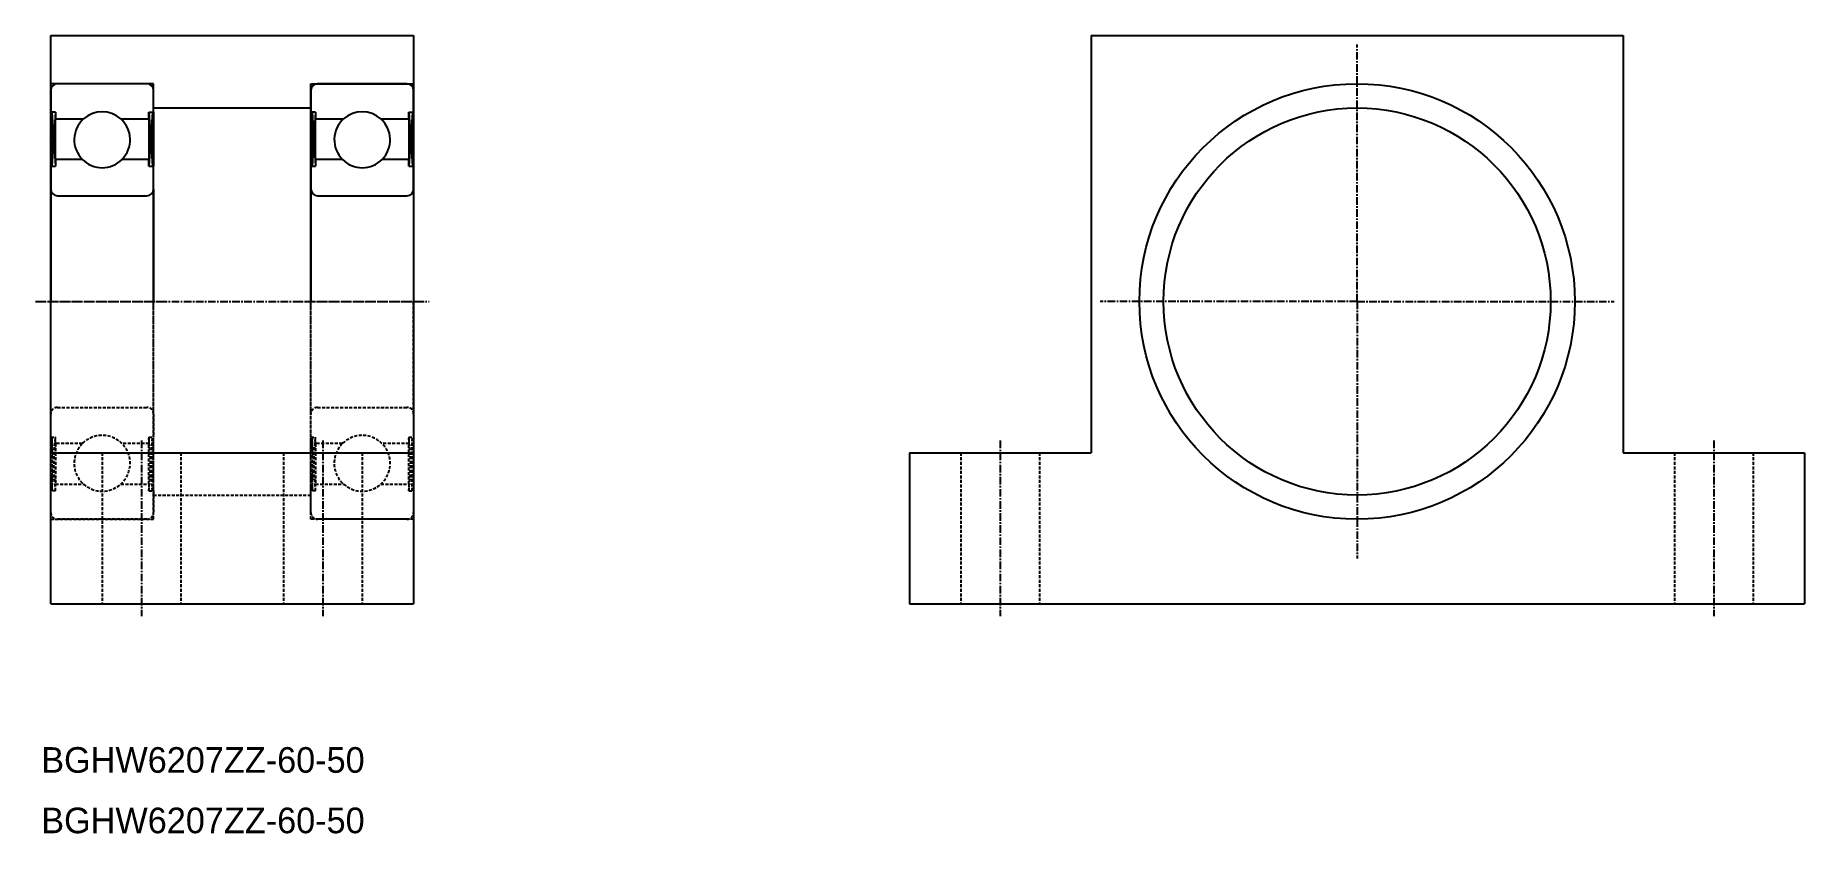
# Model space of a CAD drawing. Extents: x -161 to 132, y -98 to 34.
import ezdxf

# ---------------------------------------------------------------- set-up
doc = ezdxf.new("R2010")
doc.units = 0
doc.linetypes.add('CENTER', pattern=[2, 1.25, -0.25, 0.25, -0.25])
doc.linetypes.add('DASHED', pattern=[0.75, 0.5, -0.25])
doc.layers.get('0').update_dxf_attribs({"linetype": 'CONTINUOUS'})
doc.layers.add('CENTER', color=1, linetype='CONTINUOUS')

msp = doc.modelspace()

# ---------------------------------------------------------------- linework, layer by layer
at = {"color": 7, "linetype": 'CONTINUOUS'}
for p, q in [((-158.09, 34.16), (-98.09, 34.16)), ((-158.09, -59.84), (-158.09, 34.16)), ((-98.09, 34.16), (-98.09, -59.84)), ((13.92, 34.16), (101.92, 34.16)), ((13.92, 34.16), (13.92, -34.84)), ((101.92, 34.16), (101.92, -34.84)), ((-141.09, 26.16), (-158.09, 26.16)), ((-158.09, 25.06), (-158.09, 21.49)), ((-142.19, 26.16), (-156.99, 26.16)), ((-141.09, -9.84), (-141.09, 26.16)), ((-141.09, 21.49), (-141.09, 25.06)), ((-115.09, 26.16), (-98.09, 26.16)), ((-115.09, -9.84), (-115.09, 26.16)), ((-115.09, 25.06), (-115.09, 21.49)), ((-99.19, 26.16), (-113.99, 26.16)), ((-98.09, 21.49), (-98.09, 25.06)), ((-157.3, 21.49), (-158.09, 21.49)), ((-158.09, 21.49), (-158.09, 12.56)), ((-157.89, 12.56), (-157.89, 21.49)), ((-157.89, 21.49), (-157.3, 12.56)), ((-157.3, 21.49), (-157.89, 12.56)), ((-157.3, 21.49), (-157.3, 20.36)), ((-141.87, 20.36), (-141.87, 21.49)), ((-141.87, 21.49), (-141.09, 21.49)), ((-141.87, 21.49), (-141.28, 12.56)), ((-141.28, 21.49), (-141.87, 12.56)), ((-141.28, 21.49), (-141.28, 12.56)), ((-141.09, 22.16), (-115.09, 22.16)), ((-141.09, 21.49), (-141.09, 12.56)), ((-115.09, 21.49), (-115.09, 12.56)), ((-114.3, 21.49), (-115.09, 21.49)), ((-114.3, 21.49), (-114.89, 12.56)), ((-114.89, 21.49), (-114.3, 12.56)), ((-114.89, 12.56), (-114.89, 21.49)), ((-114.3, 21.49), (-114.3, 20.36)), ((-98.28, 21.49), (-98.87, 12.56)), ((-98.87, 21.49), (-98.28, 12.56)), ((-98.87, 21.49), (-98.09, 21.49)), ((-98.87, 20.36), (-98.87, 21.49)), ((-98.28, 21.49), (-98.28, 12.56)), ((-98.09, 21.49), (-98.09, 12.56)), ((-157.3, 20.36), (-152.67, 20.36)), ((-157.3, 13.66), (-157.3, 20.36)), ((-146.51, 20.36), (-141.87, 20.36)), ((-141.87, 20.36), (-141.87, 13.66)), ((-114.3, 13.66), (-114.3, 20.36)), ((-114.3, 20.36), (-109.67, 20.36)), ((-103.51, 20.36), (-98.87, 20.36)), ((-98.87, 20.36), (-98.87, 13.66)), ((-158.09, 12.56), (-158.09, 8.76)), ((-158.09, 12.56), (-157.3, 12.56)), ((-152.88, 13.66), (-157.3, 13.66)), ((-157.3, 13.66), (-157.3, 12.56)), ((-141.87, 13.66), (-146.3, 13.66)), ((-141.87, 12.56), (-141.87, 13.66)), ((-141.87, 12.56), (-141.09, 12.56)), ((-141.09, 8.76), (-141.09, 12.56)), ((-115.09, 12.56), (-114.3, 12.56)), ((-115.09, 12.56), (-115.09, 8.76)), ((-114.3, 13.66), (-114.3, 12.56)), ((-109.88, 13.66), (-114.3, 13.66)), ((-98.87, 13.66), (-103.3, 13.66)), ((-98.87, 12.56), (-98.87, 13.66)), ((-98.87, 12.56), (-98.09, 12.56)), ((-98.09, 8.76), (-98.09, 12.56)), ((-158.09, 8.76), (-158.09, -9.84)), ((-156.99, 7.66), (-142.19, 7.66)), ((-141.09, 8.76), (-141.09, -9.84)), ((-115.09, 8.76), (-115.09, -9.84)), ((-113.99, 7.66), (-99.19, 7.66)), ((-98.09, 8.76), (-98.09, -9.84)), ((-158.09, -34.84), (-98.09, -34.84)), ((-16.08, -34.84), (13.92, -34.84)), ((-16.08, -34.84), (-16.08, -59.84)), ((101.92, -34.84), (131.92, -34.84)), ((131.92, -34.84), (131.92, -59.84)), ((-158.09, -59.84), (-98.09, -59.84)), ((-16.08, -59.84), (131.92, -59.84))]:
    msp.add_line(p, q, dxfattribs=at)
at = {"color": 3, "linetype": 'DASHED'}
for p, q in [((-158.09, -28.44), (-158.09, -9.84)), ((-141.09, -45.84), (-141.09, -9.84)), ((-141.09, -28.44), (-141.09, -9.84)), ((-115.09, -45.84), (-115.09, -9.84)), ((-115.09, -28.44), (-115.09, -9.84)), ((-98.09, -28.44), (-98.09, -9.84)), ((-158.09, -32.24), (-158.09, -28.44)), ((-156.99, -27.34), (-142.19, -27.34)), ((-141.09, -28.44), (-141.09, -32.24)), ((-115.09, -32.24), (-115.09, -28.44)), ((-113.99, -27.34), (-99.19, -27.34)), ((-98.09, -28.44), (-98.09, -32.24)), ((-158.09, -41.16), (-158.09, -32.24)), ((-158.09, -32.24), (-157.3, -32.24)), ((-157.89, -32.24), (-157.89, -41.16)), ((-157.89, -41.16), (-157.3, -32.24)), ((-157.3, -41.16), (-157.89, -32.24)), ((-157.3, -33.34), (-157.3, -32.24)), ((-152.88, -33.34), (-157.3, -33.34)), ((-157.3, -33.34), (-157.3, -40.04)), ((-149.59, -34.84), (-149.59, -59.84)), ((-141.87, -33.34), (-146.3, -33.34)), ((-141.87, -32.24), (-141.87, -33.34)), ((-141.87, -32.24), (-141.09, -32.24)), ((-141.87, -41.16), (-141.28, -32.24)), ((-141.28, -41.16), (-141.87, -32.24)), ((-141.87, -40.04), (-141.87, -33.34)), ((-141.28, -41.16), (-141.28, -32.24)), ((-141.09, -41.16), (-141.09, -32.24)), ((-136.59, -34.84), (-136.59, -59.84)), ((-119.59, -34.84), (-119.59, -59.84)), ((-115.09, -32.24), (-114.3, -32.24)), ((-115.09, -41.16), (-115.09, -32.24)), ((-114.3, -41.16), (-114.89, -32.24)), ((-114.89, -41.16), (-114.3, -32.24)), ((-114.89, -32.24), (-114.89, -41.16)), ((-114.3, -33.34), (-114.3, -32.24)), ((-114.3, -33.34), (-114.3, -40.04)), ((-109.88, -33.34), (-114.3, -33.34)), ((-106.59, -34.84), (-106.59, -59.84)), ((-98.87, -33.34), (-103.3, -33.34)), ((-98.28, -41.16), (-98.87, -32.24)), ((-98.87, -41.16), (-98.28, -32.24)), ((-98.87, -32.24), (-98.09, -32.24)), ((-98.87, -32.24), (-98.87, -33.34)), ((-98.87, -40.04), (-98.87, -33.34)), ((-98.28, -41.16), (-98.28, -32.24)), ((-98.09, -41.16), (-98.09, -32.24)), ((-7.58, -34.84), (-7.58, -59.84)), ((5.42, -34.84), (5.42, -59.84)), ((110.42, -34.84), (110.42, -59.84)), ((123.42, -34.84), (123.42, -59.84)), ((-157.3, -40.04), (-152.67, -40.04)), ((-157.3, -41.16), (-157.3, -40.04)), ((-146.51, -40.04), (-141.87, -40.04)), ((-141.87, -40.04), (-141.87, -41.16)), ((-114.3, -41.16), (-114.3, -40.04)), ((-114.3, -40.04), (-109.67, -40.04)), ((-103.51, -40.04), (-98.87, -40.04)), ((-98.87, -40.04), (-98.87, -41.16)), ((-158.09, -44.74), (-158.09, -41.16)), ((-157.3, -41.16), (-158.09, -41.16)), ((-141.87, -41.16), (-141.09, -41.16)), ((-141.09, -41.16), (-141.09, -44.74)), ((-141.09, -41.84), (-115.09, -41.84)), ((-114.3, -41.16), (-115.09, -41.16)), ((-115.09, -44.74), (-115.09, -41.16)), ((-98.87, -41.16), (-98.09, -41.16)), ((-98.09, -41.16), (-98.09, -44.74)), ((-158.09, -45.84), (-141.09, -45.84)), ((-142.19, -45.84), (-156.99, -45.84)), ((-98.09, -45.84), (-115.09, -45.84)), ((-99.19, -45.84), (-113.99, -45.84))]:
    msp.add_line(p, q, dxfattribs=at)
at = {"color": 7, "linetype": 'CONTINUOUS'}
for radius in [36, 32]:
    msp.add_circle((57.92, -9.84), radius, dxfattribs=at)
for centre, radius, start, end in [((-156.99, 25.06), 1.1, 90, 180), ((-142.19, 25.06), 1.1, 0, 90), ((-113.99, 25.06), 1.1, 90, 180), ((-99.19, 25.06), 1.1, 0, 90), ((-149.59, 16.91), 4.62, 48.2404, 131.7596), ((-106.59, 16.91), 4.62, 48.2404, 131.7596), ((-149.59, 16.91), 4.62, 131.7596, 224.6442), ((-149.59, 16.91), 4.62, 315.3558, 48.2404), ((-106.59, 16.91), 4.62, 131.7596, 224.6442), ((-106.59, 16.91), 4.62, 315.3558, 48.2404), ((-149.59, 16.91), 4.62, 224.6442, 315.3558), ((-106.59, 16.91), 4.62, 224.6442, 315.3558), ((-156.99, 8.76), 1.1, 180, 270), ((-142.19, 8.76), 1.1, 270, 0), ((-113.99, 8.76), 1.1, 180, 270), ((-99.19, 8.76), 1.1, 270, 0)]:
    msp.add_arc(centre, radius, start, end, dxfattribs=at)
at = {"color": 3, "linetype": 'DASHED'}
for centre, radius, start, end in [((-156.99, -28.44), 1.1, 90, 180), ((-142.19, -28.44), 1.1, 0, 90), ((-113.99, -28.44), 1.1, 90, 180), ((-99.19, -28.44), 1.1, 0, 90), ((-149.59, -36.59), 4.63, 44.6442, 135.3558), ((-106.59, -36.59), 4.63, 44.6442, 135.3558), ((-149.59, -36.59), 4.63, 135.3558, 228.2404), ((-149.59, -36.59), 4.62, 311.7596, 44.6442), ((-106.59, -36.59), 4.63, 135.3558, 228.2404), ((-106.59, -36.59), 4.62, 311.7596, 44.6442), ((-149.59, -36.59), 4.62, 228.2404, 311.7596), ((-106.59, -36.59), 4.62, 228.2404, 311.7596), ((-156.99, -44.74), 1.1, 180, 270), ((-142.19, -44.74), 1.1, 270, 0), ((-113.99, -44.74), 1.1, 180, 270), ((-99.19, -44.74), 1.1, 270, 0)]:
    msp.add_arc(centre, radius, start, end, dxfattribs=at)
at = {"layer": 'CENTER', "color": 1, "linetype": 'CENTER'}
for p, q in [((57.92, -9.84), (57.92, 32.66)), ((-160.64, -9.84), (-138.54, -9.84)), ((-160.09, -9.84), (-96.09, -9.84)), ((-117.64, -9.84), (-95.54, -9.84)), ((57.92, -9.84), (15.42, -9.84)), ((57.92, -9.84), (57.92, -52.34)), ((57.92, -9.84), (100.42, -9.84)), ((-143.09, -32.84), (-143.09, -61.84)), ((-113.09, -32.84), (-113.09, -61.84)), ((-1.08, -32.84), (-1.08, -61.84)), ((116.92, -32.84), (116.92, -61.84))]:
    msp.add_line(p, q, dxfattribs=at)

# ---------------------------------------------------------------- texts
at = {"color": 7, "linetype": 'CONTINUOUS'}
for p in [(-159.67, -87.75), (-159.67, -97.75)]:
    msp.add_text('BGHW6207ZZ-60-50', height=4.2333, dxfattribs=at).set_placement(p)

doc.saveas('drawing.dxf')
